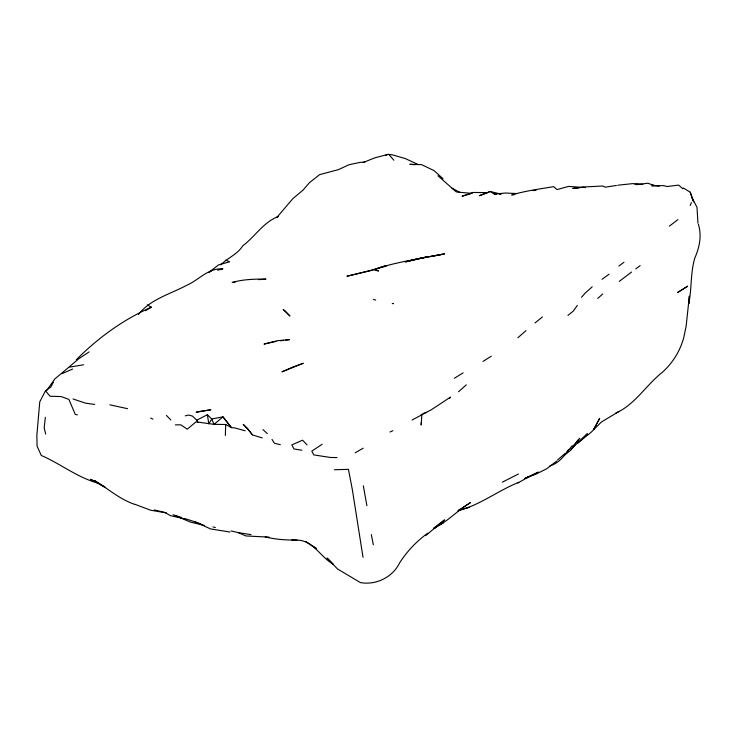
<?xml version="1.0" encoding="UTF-8"?>
<svg xmlns="http://www.w3.org/2000/svg" width="737" height="737" viewBox="0 0 737 737"><rect width="100%" height="100%" fill="white"/><g stroke="black" fill="none" stroke-linecap="round" stroke-linejoin="round"><path stroke-width="1.11" d="M421.186 422.891L421.186 425.056L421.822 414.913L421.195 414.231M697.967 223.164L696.981 207.254L692.181 198.133L690.237 192.2L683.383 188.027M225.356 435.438L225.688 424.484L214.043 424.355L196.051 421.831L187.244 429.192L180.878 424.844L175.342 424.862M45.335 417.299L44.183 427.921L45.703 434.075M690.219 205.457L691.37 202.62M53.368 382.227L50.798 387.045L45.464 390.84L39.761 401.831L36.85 435.383L37.071 446.152L41.29 455.475C60.425 463.711 77.081 477.3 97.321 482.938M46.689 390.601L54.741 379.011L68.587 367.441M572.198 445.738C565.684 453.412 560.313 462.947 549.848 465.904M577.338 305.413L573.202 311.189L567.923 315.399M579.835 438.229L570.797 450.196L564.56 455.107M565.15 454.296L568.724 449.404M449.524 398.349L450.436 397.142L431.486 409.661L412.029 420.044M572.944 446.207L578.683 439.224M581.475 297.315L585.427 292.81L592.216 286.85M138.445 314.542C149.961 299.379 170.339 294.072 186.608 285.348C198.843 280.152 208.074 267.844 222.906 268.839L217.737 270.23M362.973 162.545L364.953 162.158L360.292 162.352L349.098 164.701L338.403 169.639L319.628 174.641L309.512 182.619L302.898 190.247L292.856 198.631L276.762 217.553L278.411 216.429C263.349 222.132 255.205 236.568 242.74 245.817C237.471 254.505 227.512 257.784 220.814 264.905M577.578 443.388L587.371 433.734L577.292 443.398L590.945 432.435L601.291 422.098L618.979 411.412M525.932 330.683L517.89 337.739M570.899 449.183L576.288 444.291M597.735 298.448L602.728 293.934M458.552 391.743L466.3 384.843M557.504 460.035L564.892 453.605M76.307 359.748C97.957 337.951 123.061 319.683 151.343 307.191L147.336 304.851M534.961 322.972L542.395 316.984M425.774 535.532L444.568 519.907L434.314 527.674M209.29 272.073L218.576 264.869L229.64 261.819L225.762 260.152M619.283 281.387L631.554 272.054M556.711 461.058L546.568 468.852L535.937 474.131L525.094 478.331L538.36 472.113L528.595 476.996M669.371 226.148L677.902 219.626M433.559 528.429C447.359 521.999 457.566 510.299 470.556 502.57L457.926 510.75C479.907 505.241 497.862 490.639 518.784 482.367M635.764 268.876L640.149 265.606M427.746 533.192C416.552 541.29 407.146 551.193 399.675 562.819C392.747 577.108 376.128 585.418 360.421 582.589L337.472 568.936L327.071 558.056L333.096 564.1C320.438 557.043 313.004 540.138 297.02 540.129C286.325 540.074 275.629 539.595 265.219 536.858M618.896 266.029L623.99 262.243M500.856 194.061L490.188 191.473L487.599 192.587L473.062 192.458L471.781 193.38L456.295 191.942L437.99 175.793M602.046 279.286L609.057 274.21M89.094 351.908L78.758 358.735L68.753 367.266L83.484 364.806M322.133 444.291L311.797 451.118L313.759 454.895L330.508 457.484L337.002 457.557M209.234 272.22L211.611 270.663M483.048 361.397L491.312 356.192M454.351 378.274L463.122 372.867M145.502 310.692L151.343 307.191M355.151 452.831L363.166 448.197M517.89 482.928L528.42 477.097L525.361 478.138M615.754 413.153C635.276 404.41 646.109 384.935 662.545 372.148C672.697 362.936 680.03 351.079 683.706 337.859L686.138 326.15L689.353 296.136L688.883 303.487C691.767 288.434 690.477 272.478 694.807 258.014C699.524 247.392 701.956 235.582 698.363 224.223M185.254 415.852L188.654 415.032L192.412 416.055L196.779 420.21L207.364 414.701L211.759 419.003L214.043 424.355L222.989 416.838L231.427 427.635L234.661 427.902L245.145 430.777M502.312 482.173L518.443 474.011M433.42 528.576L435.862 527.406L433.863 528.291M441.058 523.998L443.112 523.077M389.956 432.002L392.858 430.73M61.899 373.687L72.659 369.053M363.838 162.26L374.645 157.893L388.132 154.346L392.222 154.816L405.193 158.529L418.478 164.646M617.79 185.227L632.696 183.614L642.775 184.361M385.783 155.231L388.132 154.346M487.599 192.587L479.354 195.701L490.188 191.473L494.241 194.024L496.425 194.209M525.094 478.331L528.42 477.097M423.001 413.577L426.622 412.278M473.062 192.458L462.071 196.254L470.703 193.702M385.11 265.808L374.184 269.558L346.924 276.246L370.674 270.617C394.562 262.068 419.823 258.788 444.623 253.887L430.122 256.614M378.569 268.075L386.28 266.177M511.441 195.029C525.251 190.846 539.466 189.068 553.662 186.636L556.997 189.584L568.559 186.415L585.289 187.566M467.977 507.682L469.266 507.342L458.939 509.986M405.295 262.04L426.447 256.983L405.866 261.681L418.662 258.521L417.63 258.751L442.44 254.283M276.053 341.415L264.03 344.068L277.545 340.669L289.558 339.637L285.753 340.052M616.418 185.466L605.307 187.18L602.737 186.019L584.137 186.94L572.778 188.442L579.402 187.778M280.364 340.807L283.598 340.356M512.51 194.89L514.647 194.605M636.464 184.692L647.832 183.246L653.811 185.346L659.173 186.083M235.14 282.17L232.155 282.483C243.127 279.295 254.652 279.001 265.993 279.13L258.632 279.636M581.604 187.557L583.815 187.336M494.241 194.024L505.693 193.03L516.665 193.555M533.081 190.57L536.039 190.339M651.941 186.056L663.503 185.604L667.234 186.516L678.611 185.098L682.877 188.736M334.405 469.764L348.435 469.34L352.341 489.626L363.028 557.31M635.008 184.351L638.343 184.259M268.968 537.116L245.928 535.956L238.235 532.611L231.003 530.916M297.02 540.129L291.788 539.963M415.217 164.747L409.864 164.287L421.582 164.637L434.001 170.588L443.066 178.741M229.962 532.04L210.579 528.908L194.614 521.704L184.821 518.581M651.609 185.088L653.811 185.346M94.741 404.456L85.381 403.121L73.037 398.966M251.031 534.657L238.235 532.611M301.857 450.243L293.962 448.953L291.824 444.89L302.575 440.173L307.043 444.89M166.396 512.906L150.67 510.225L134.788 504.246M77.394 414.876L75.275 414.443L68.909 399.426L61.208 396.57L50.07 396.239L45.464 390.84M498.829 193.785L500.92 194.209M184.268 518.728L170.496 515.679L164.867 512.464L154.337 509.921M204.315 525.37L190.505 522.128L173.103 514.721M280.327 444.697L274.385 443.25L272.008 439.436M212.993 526.937L215.37 527.535M262.271 437.898L252.459 434.95L247.568 428.501L243.21 424.365L248.258 429.662M373.484 299.415L375.713 300.097M109.859 404.834L127.547 408.676M175.259 515.375L181.33 517.466M194.614 521.704L201.063 523.979M134.3 504.209C119.412 499.152 107.694 488.345 94.327 480.478L105.041 487.286L90.633 479.317L97.431 482.744M150.652 418.054L152.974 419.169M452.076 188.211L459.538 192.173M225.688 424.484L231.427 427.635L222.989 416.838L211.759 419.003L208.829 423.886L207.364 414.701M305.837 541.566L316.311 548.521L312.23 545.804M262.989 429.597L267.328 433.623M166.396 415.428L170.837 419.952M389.293 154.927L393.871 160.233M248.931 430.509L252.33 434.729M196.779 420.21L197.838 422.393M692.181 198.133L693.628 201.827L690.237 192.2M371.319 534.565L373.337 544.772M363.332 485.821L366.906 505.739M599.623 418.487L593.617 429.551L599.623 418.487M687.612 286.232L677.764 292.405L687.612 286.232M292.396 367.293L281.93 371.835L303.266 363.258L292.396 367.293M199.616 411.467L196.208 412.232L210.939 409.754L199.616 411.467M393.318 303.626L392.36 303.487L393.318 303.626M378.293 270.58L374.184 269.558L378.413 271.188L378.293 270.58M285.495 311.419L283.192 309.439L289.945 316.026L285.495 311.419"/></g></svg>
